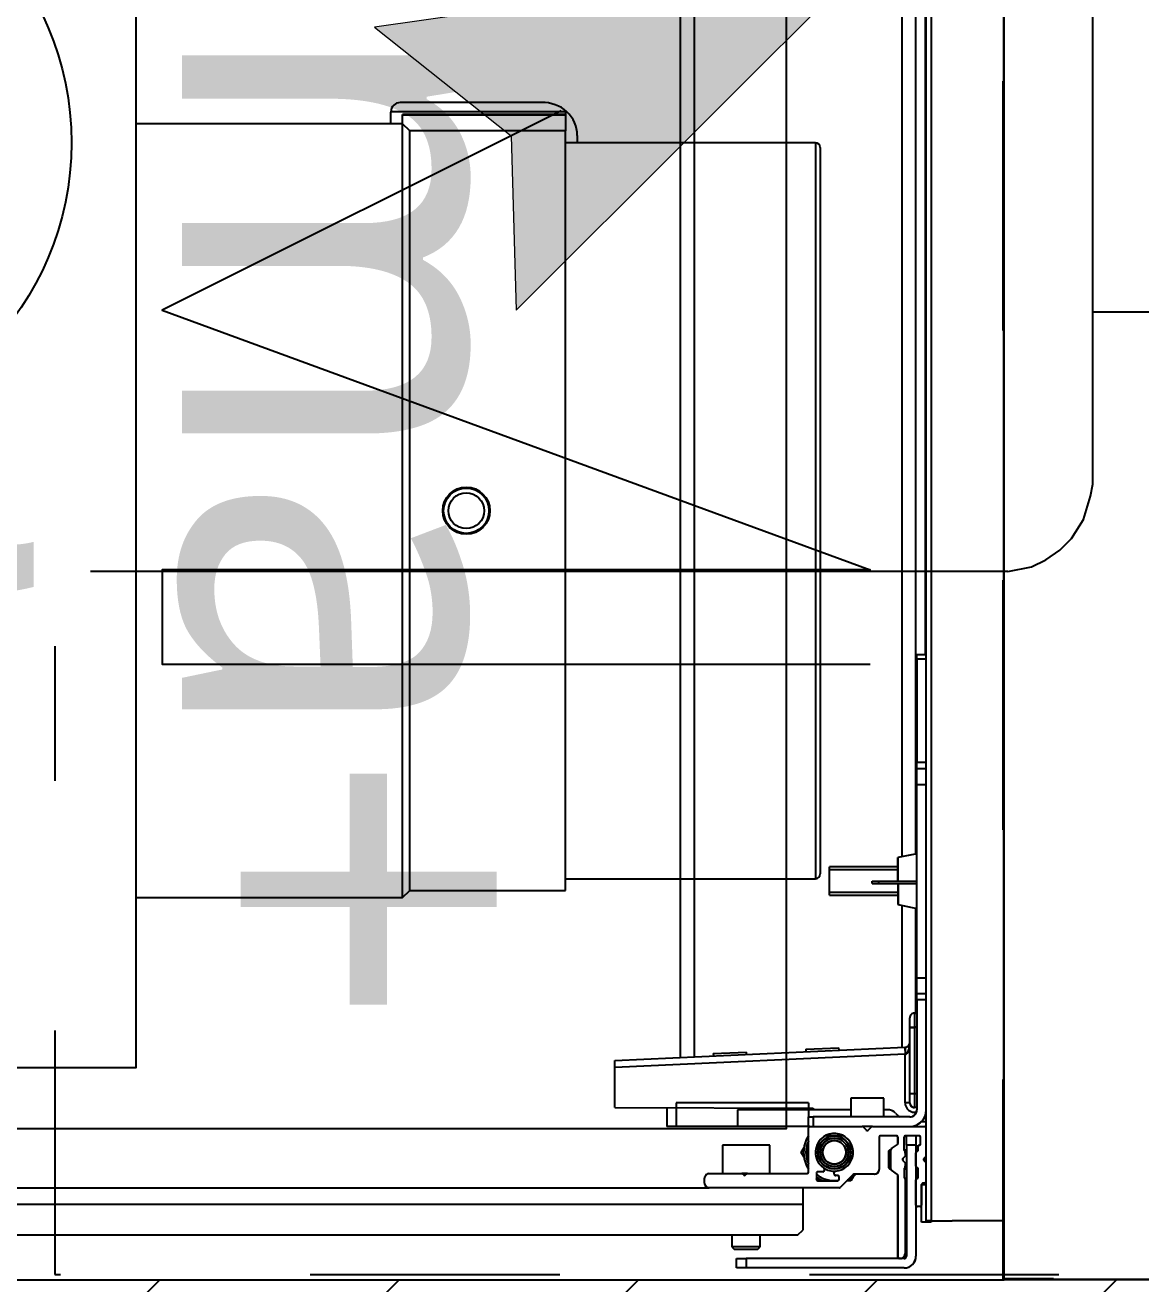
# Model space of a CAD drawing. Header units: centimetres. Extents: x 2648 to 12729, y 1890 to 6224.
# Drawn here: x 9896.08 to 9919.72, y 4300.26 to 4326.94 of the extents above; entities that cross this region are included whole.
import ezdxf

# ---------------------------------------------------------------- set-up
doc = ezdxf.new("R2010")
doc.units = ezdxf.units.CM
doc.linetypes.add('Style de ligne -1', pattern=[0.41664, 0.20828, -0.20836])
doc.linetypes.add('VW-01', pattern=[0.41656, 0.20828, -0.20828])
for name, color, linetype in [('B aménagement intérieur', 252, 'Continuous'), ('B Faux plafonds', 9, 'Continuous'), ('B GÈnÈral_Hatch', 252, 'Continuous'), ('B Général', 252, 'Continuous'), ('C ANNOTATIONS-prestations', 252, 'Continuous'), ('D SURFACES-shab', 252, 'Continuous'), ('MTI900_Alu', 252, 'Continuous')]:
    doc.layers.add(name, color=color, linetype=linetype)
doc.layers.add('prlm-CHAUFF', color=4, linetype='Continuous', lineweight=25)
doc.layers.add('prlm-ELEC-CFO', color=10, linetype='Continuous', lineweight=25)
doc.styles.add('prlm-chauff', font='trebucbi.ttf', dxfattribs={"height": 18})
doc.styles.add('prlm-elec-cfo', font='comic.ttf', dxfattribs={"height": 12})

# ---------------------------------------------------------------- blocks, each defined once
blk = doc.blocks.new('B 80.200_wc-2')
at = {"layer": 'B Général', "linetype": 'Continuous'}
for p, q in [((-25, -20.1), (-25, 0)), ((-24.9, 0.1), (24.9, 0.1)), ((-19.5, -44.2), (-19.5, -21.9))]:
    blk.add_line(p, q, dxfattribs=at)
at = {"layer": 'B Général', "linetype": 'Continuous', "flags": 128}
blk.add_lwpolyline([(-25, -20.1), (-24.9, -20.6), (-24.75, -20.9), (-24.55, -21.2), (-24.3, -21.45), (-23.9, -21.7), (-23.4, -21.85), (-23.15, -21.9), (23.25, -21.9), (23.55, -21.85), (23.9, -21.7), (24.2, -21.5), (24.45, -21.3), (24.65, -21.05), (24.8, -20.75), (24.9, -20.5), (24.95, -20.3), (25, -20.1)], dxfattribs=at)
at = {"layer": 'B Général', "linetype": 'Continuous'}
blk.add_arc((-24.9, 0), 0.1, 90, 180, dxfattribs=at)
blk = doc.blocks.new('B 80.Groupe-2-1')
at = {"layer": 'B Général', "linetype": 'Style de ligne -1', "ltscale": 25.4, "flags": 128}
blk.add_lwpolyline([(-35.4, 7.6), (35.6, 7.6), (35.6, -32.4), (-35.4, -32.4)], close=True, dxfattribs=at)
at = {"layer": 'B Général', "xscale": -1, "rotation": 270}
blk.add_blockref('B 80.200_wc-2', (35.5, 7.5), dxfattribs=at)
blk = doc.blocks.new('B 80.WC-plan-PMR')
at = {"layer": 'B Général'}
blk.add_blockref('B 80.Groupe-2-1', (0, 0), dxfattribs=at)
blk = doc.blocks.new('B 80.T3 BS 107 (2D)')
at = {"layer": 'B Faux plafonds', "linetype": 'VW-01', "ltscale": 25.4, "flags": 128}
blk.add_lwpolyline([(-102.304, 328.507), (-102.306, 254.518), (-410.284, 254.51), (-410.284, 161.481), (-267.287, 161.481), (-267.287, 34.481), (-143.296, 34.481), (-143.296, 134.498), (-69.137, 134.498), (-69.243, 43.589), (-66.256, 43.589), (-66.256, 43.574), (78.302, 43.577), (78.302, 263.497), (63.302, 263.497), (63.304, 328.507)], close=True, dxfattribs=at)
at = {"layer": 'D SURFACES-shab', "lineweight": 18, "flags": 128}
blk.add_lwpolyline([(-410.284, 254.51), (-272.296, 254.51), (-272.296, 161.481), (-410.284, 161.481)], close=True, dxfattribs=at)
at = {"layer": 'B Général', "rotation": 180}
blk.add_blockref('B 80.WC-plan-PMR', (-394.784, 222.02), dxfattribs=at)
blk = doc.blocks.new('B 80.G 100_80')
at = {"layer": 'B Général', "linetype": 'Continuous'}
blk.add_line((48.52, 43.75), (48.52, -43.75), dxfattribs=at)
at = {"layer": 'B Général', "linetype": 'Continuous', "flags": 128}
blk.add_lwpolyline([(9.5, -45), (9.5, 45), (48.52, 45), (48.52, -45)], close=True, dxfattribs=at)
at = {"layer": 'C ANNOTATIONS-prestations'}
for p, q in [((43.05, 44.75), (42.85, 44.75)), ((42.85, 44.75), (42.85, 44.55)), ((46.4, 44.75), (43.05, 44.75)), ((43.05, 44.55), (43.05, 44.75)), ((42.75, 44.3), (42.8, 44.35)), ((43.35, 44.3), (42.75, 44.3)), ((42.75, 44.05), (42.75, 44.3)), ((42.8, 44.35), (43.3, 44.35)), ((42.85, 44.55), (43.05, 44.55)), ((46.4, 44.55), (43.05, 44.55)), ((43.3, 44.35), (43.35, 44.3)), ((43.35, 44.3), (43.35, 44.05)), ((46.27, 44.52), (46.27, 42.791)), ((46.32, 44.55), (46.3, 44.55)), ((46.42, 42.855), (46.42, 44.45)), ((46.45, 42.15), (46.45, 44.5)), ((46.65, 42.15), (46.65, 44.5)), ((13.65, 44.05), (44.15, 44.05)), ((44.15, 44.05), (44.25, 43.95)), ((44.25, 43.4), (44.25, 43.95)), ((46.97, 43.78), (46.77, 43.78)), ((46.77, 43.78), (46.77, 42.98)), ((46.97, 43.75), (46.97, 43.78)), ((46.87, 43.75), (46.87, -43.75)), ((46.97, 43.75), (46.87, 43.75)), ((46.97, -43.75), (46.97, 43.75)), ((46.97, 43.75), (47.42, 43.75)), ((48.52, 43.75), (47.42, 43.75)), ((13.55, 43.4), (44.25, 43.4)), ((44.25, 43.05), (44.25, 43.4)), ((46.65, 43.42), (46.65, 42.885)), ((46.74, 43.45), (46.68, 43.45)), ((46.77, 42.98), (46.77, 43.42)), ((15.5, 43.05), (42.27, 43.05)), ((42.17, 42.95), (42.17, 42.85)), ((45.028, 43.05), (42.27, 43.05)), ((45.321, 42.769), (45.049, 43.041)), ((46.77, 42.98), (46.87, 42.98)), ((46.84, 42.95), (46.8, 42.95)), ((42.27, 42.75), (42.958, 42.75)), ((42.55, 42.15), (42.55, 42.75)), ((43.082, 42.75), (42.958, 42.75)), ((42.979, 42.759), (42.999, 42.779)), ((43.041, 42.779), (43.061, 42.759)), ((43.082, 42.75), (44.34, 42.75)), ((43.55, 42.75), (43.55, 42.15)), ((44.37, 42.72), (44.37, 41.78)), ((44.566, 42.9), (44.54, 42.854)), ((44.54, 42.74), (44.54, 42.87)), ((44.57, 42.9), (44.99, 42.9)), ((44.68, 42.71), (44.57, 42.71)), ((44.92, 42.76), (44.92, 42.729)), ((44.99, 42.79), (44.95, 42.79)), ((45.02, 42.87), (45.02, 42.82)), ((45.27, 42.906), (45.184, 42.906)), ((45.328, 42.806), (45.27, 42.906)), ((45.77, 42.76), (45.342, 42.76)), ((46.257, 42.766), (46.133, 42.679)), ((46.4, 42.653), (46.4, 42.827)), ((46.661, 42.651), (46.7, 42.69)), ((46.7, 42.826), (46.7, 42.654)), ((44.71, 42.657), (44.71, 42.68)), ((45.87, 41.98), (45.87, 42.66)), ((46.07, 42.63), (46.09, 42.65)), ((46.07, 42.27), (46.07, 42.63)), ((46.07, 42.607), (46.12, 42.607)), ((46.09, 42.25), (46.09, 42.65)), ((46.09, 42.65), (46.12, 42.65)), ((46.12, 42.654), (46.12, 42.246)), ((46.371, 42.471), (46.42, 42.521)), ((46.42, 42.379), (46.371, 42.429)), ((46.4, 42.65), (46.45, 42.65)), ((46.4, 42.607), (46.45, 42.607)), ((46.42, 42.521), (46.42, 42.625)), ((46.65, 42.595), (46.65, 42.31)), ((46.661, 42.618), (46.661, 42.651)), ((46.821, 42.471), (46.87, 42.521)), ((46.87, 42.379), (46.821, 42.429)), ((46.835, 42.414), (46.835, 42.486)), ((43.55, 42.15), (42.55, 42.15)), ((44.278, 42.4), (44.22, 42.3)), ((44.22, 42.3), (44.278, 42.2)), ((46.07, 42.293), (46.12, 42.293)), ((46.09, 42.25), (46.07, 42.27)), ((46.12, 42.25), (46.09, 42.25)), ((46.133, 42.221), (46.257, 42.134)), ((46.4, 42.293), (46.45, 42.293)), ((46.4, 42.252), (46.4, 41.98)), ((46.45, 42.25), (46.4, 42.25)), ((46.42, 42.28), (46.42, 42.379)), ((46.65, 42.15), (46.45, 42.15)), ((46.45, 42.15), (46.45, 41.95)), ((46.65, 41.95), (46.65, 42.15)), ((46.661, 42.25), (46.661, 42.287)), ((46.7, 42.21), (46.661, 42.25)), ((46.7, 42.251), (46.7, 42.15)), ((46.7, 42.15), (46.72, 42.15)), ((45.114, 41.95), (44.726, 41.95)), ((46.24, 41.95), (45.9, 41.95)), ((46.27, 42.109), (46.27, 41.98)), ((46.72, 41.95), (46.43, 41.95)), ((46.75, 42.12), (46.75, 41.98)), ((41.57, 41.75), (41.37, 41.75)), ((41.37, 41.354), (41.37, 41.75)), ((42.87, 41.75), (41.57, 41.75)), ((41.57, 41.25), (41.57, 41.75)), ((44.37, 41.75), (42.87, 41.75)), ((42.87, 41.4), (42.87, 41.75)), ((44.4, 41.75), (44.37, 41.75)), ((44.37, 41.75), (44.37, 41.55)), ((44.4, 41.75), (45.508, 41.75)), ((44.47, 41.55), (44.47, 41.75)), ((45.732, 41.75), (45.508, 41.75)), ((45.529, 41.759), (45.599, 41.829)), ((45.641, 41.829), (45.711, 41.759)), ((45.732, 41.75), (46.84, 41.75)), ((46.87, 41.65), (46.765, 41.65)), ((46.87, 41.75), (46.84, 41.75)), ((40.27, 41.351), (44.47, 41.36)), ((40.27, 41.351), (40.27, 40.5)), ((44.37, 41.4), (42.87, 41.4)), ((44.37, 41.4), (44.37, 41.55)), ((44.37, 41.55), (44.47, 41.55)), ((44.37, 41.25), (44.37, 41.4)), ((45.27, 41.4), (44.37, 41.4)), ((46.52, 41.55), (44.47, 41.55)), ((44.47, 41.36), (44.472, 41.4)), ((45.27, 41.15), (45.27, 41.55)), ((45.97, 41.55), (45.97, 41.15)), ((46.067, 41.4), (45.97, 41.4)), ((46.67, 41.35), (46.62, 41.35)), ((46.62, 41.05), (46.62, 41.35)), ((46.67, 39.067), (46.67, 41.4)), ((44.37, 41.25), (41.57, 41.25)), ((45.97, 41.15), (45.27, 41.15)), ((46.42, 41.25), (46.42, 40.221)), ((46.52, 41.25), (46.42, 41.25)), ((46.52, 41.25), (46.52, 41.05)), ((46.52, 41.05), (46.52, 39.65)), ((46.52, 41.05), (46.62, 41.05)), ((46.62, 41.05), (46.67, 41.05)), ((46.62, 39.65), (46.62, 41.05)), ((46.42, 40.221), (40.27, 40.5)), ((40.27, 40.5), (40.27, 40.35)), ((40.27, 40.35), (46.413, 40.071)), ((41.65, 2.775), (41.65, 40.287)), ((41.95, 2.775), (41.95, 40.274)), ((42.354, 40.205), (42.357, 40.255)), ((42.354, 40.205), (43.056, 40.173)), ((43.058, 40.223), (43.056, 40.173)), ((44.316, 40.116), (44.319, 40.166)), ((44.316, 40.116), (45.018, 40.084)), ((45.02, 40.134), (45.018, 40.084)), ((46.35, 37.066), (46.35, 40.074)), ((46.413, 40.071), (46.42, 40.221)), ((46.413, 40.071), (46.425, 40.07)), ((46.425, 40.22), (46.42, 40.221)), ((46.52, 39.65), (46.52, 39.45)), ((46.52, 39.65), (46.62, 39.65)), ((46.67, 39.65), (46.62, 39.65)), ((46.62, 39.35), (46.62, 39.65)), ((46.62, 39.35), (46.67, 39.35)), ((46.65, 39.35), (46.65, 37.126)), ((46.87, 39.067), (46.67, 39.067)), ((46.67, 39.067), (46.67, 38.932)), ((46.67, 38.932), (46.67, 38.6)), ((46.67, 38.932), (46.87, 38.932)), ((46.67, 38.6), (46.67, 34.5)), ((46.67, 38.6), (46.87, 38.6)), ((46.27, 37.05), (46.67, 37.13)), ((44.82, 36.85), (44.82, 36.25)), ((44.82, 36.85), (46.27, 36.85)), ((46.27, 36.6), (46.27, 37.05)), ((46.27, 36.789), (44.82, 36.789)), ((45.725, 36.6), (45.725, 36.55)), ((45.725, 36.6), (45.861, 36.6)), ((45.725, 36.55), (45.861, 36.55)), ((45.861, 36.6), (45.861, 36.55)), ((45.861, 36.6), (46.67, 36.6)), ((45.861, 36.55), (46.67, 36.55)), ((46.27, 36.55), (46.27, 36.05)), ((46.27, 36.311), (44.82, 36.311)), ((46.27, 36.25), (44.82, 36.25)), ((46.67, 35.97), (46.27, 36.05)), ((46.35, 2.6), (46.35, 36.034)), ((46.65, 35.974), (46.65, 2.5)), ((46.67, 34.5), (46.87, 34.5)), ((46.67, 34.5), (46.67, 34.168)), ((46.87, 34.168), (46.67, 34.168)), ((46.67, 34.168), (46.67, 34.033)), ((46.67, 31.85), (46.67, 34.033)), ((46.67, 34.033), (46.87, 34.033)), ((46.67, 31.85), (46.67, 31.75)), ((46.87, 31.85), (46.67, 31.85)), ((46.67, 31.75), (46.87, 31.75)), ((46.85, 31.75), (46.85, 2.433))]:
    blk.add_line(p, q, dxfattribs=at)
at = {"layer": 'C ANNOTATIONS-prestations', "flags": 128}
for points in [[(46.4, 44.75, -0.198912), (46.577, 44.677, -0.198912), (46.65, 44.5)], [(46.27, 44.52, -0.198912), (46.279, 44.541, -0.198912), (46.3, 44.55)], [(46.32, 44.55, -0.198912), (46.391, 44.521, -0.198912), (46.42, 44.45)], [(46.4, 44.55, -0.198912), (46.435, 44.535, -0.198912), (46.45, 44.5)], [(46.65, 43.42, -0.198912), (46.659, 43.441, -0.198912), (46.68, 43.45)], [(46.74, 43.45, -0.198912), (46.761, 43.441, -0.198912), (46.77, 43.42)], [(42.17, 42.95, -0.198912), (42.199, 43.021, -0.198912), (42.27, 43.05)], [(45.028, 43.05, -0.098491), (45.039, 43.048, -0.098491), (45.049, 43.041)], [(46.8, 42.95, -0.198912), (46.779, 42.959, -0.198912), (46.77, 42.98)], [(46.84, 42.95, -0.198912), (46.861, 42.941, -0.198912), (46.87, 42.92)], [(42.27, 42.75, -0.198912), (42.199, 42.779, -0.198912), (42.17, 42.85)], [(42.979, 42.759, -0.098491), (42.969, 42.752, -0.098491), (42.958, 42.75)], [(42.999, 42.779, -0.198912), (43.02, 42.788, -0.198912), (43.041, 42.779)], [(43.082, 42.75, -0.098491), (43.071, 42.752, -0.098491), (43.061, 42.759)], [(44.34, 42.75, -0.198912), (44.361, 42.741, -0.198912), (44.37, 42.72)], [(44.948, 42.699, -0.366532), (45.318, 42.338, -0.366532), (45.023, 41.914, -0.366532), (44.556, 42.135, -0.366532), (44.697, 42.632)], [(44.54, 42.87, -0.198912), (44.549, 42.891, -0.198912), (44.57, 42.9)], [(44.54, 42.764, -0.104675), (44.761, 42.879, -0.104675), (45.009, 42.893)], [(44.54, 42.827, -0.02871), (44.603, 42.867, -0.02871), (44.67, 42.9)], [(44.57, 42.71, -0.198912), (44.549, 42.719, -0.198912), (44.54, 42.74)], [(44.68, 42.71, -0.198912), (44.701, 42.701, -0.198912), (44.71, 42.68)], [(44.697, 42.632, -0.082935), (44.817, 42.687, -0.082935), (44.948, 42.699)], [(44.92, 42.76, -0.198912), (44.929, 42.781, -0.198912), (44.95, 42.79)], [(44.948, 42.699, -0.189855), (44.928, 42.709, -0.189855), (44.92, 42.729)], [(44.99, 42.9, -0.198912), (45.011, 42.891, -0.198912), (45.02, 42.87)], [(45.02, 42.82, -0.198912), (45.011, 42.799, -0.198912), (44.99, 42.79)], [(45.207, 42.883, -0.041018), (45.298, 42.829, -0.041018), (45.379, 42.76)], [(45.342, 42.76, -0.098491), (45.331, 42.762, -0.098491), (45.321, 42.769)], [(45.77, 42.76, -0.198912), (45.841, 42.731, -0.198912), (45.87, 42.66)], [(46.27, 42.791, -0.120588), (46.267, 42.777, -0.120588), (46.257, 42.766)], [(46.4, 42.827, -0.155096), (46.406, 42.844, -0.155096), (46.42, 42.855)], [(46.675, 42.855, -0.17724), (46.657, 42.866, -0.17724), (46.65, 42.885)], [(46.675, 42.855, -0.17724), (46.693, 42.845, -0.17724), (46.7, 42.826)], [(44.37, 41.954, -0.14145), (44.27, 42.3, -0.14145), (44.37, 42.646)], [(44.37, 42.06, -0.103148), (44.32, 42.3, -0.103148), (44.37, 42.54)], [(44.71, 42.657, -0.122946), (44.706, 42.643, -0.122946), (44.697, 42.632)], [(46.12, 42.654, -0.120588), (46.123, 42.668, -0.120588), (46.133, 42.679)], [(46.371, 42.429, -0.198912), (46.362, 42.45, -0.198912), (46.371, 42.471)], [(46.42, 42.625, -0.155096), (46.406, 42.636, -0.155096), (46.4, 42.653)], [(46.661, 42.651, -0.013224), (46.655, 42.65, -0.013224), (46.65, 42.65)], [(46.65, 42.595, -0.17724), (46.657, 42.614, -0.17724), (46.675, 42.625)], [(46.7, 42.654, -0.17724), (46.693, 42.635, -0.17724), (46.675, 42.625)], [(46.821, 42.429, -0.198912), (46.812, 42.45, -0.198912), (46.821, 42.471)], [(46.133, 42.221, -0.120588), (46.123, 42.232, -0.120588), (46.12, 42.246)], [(46.4, 42.252, -0.155096), (46.406, 42.269, -0.155096), (46.42, 42.28)], [(46.675, 42.28, -0.17724), (46.657, 42.291, -0.17724), (46.65, 42.31)], [(46.65, 42.25, -0.013224), (46.655, 42.25, -0.013224), (46.661, 42.25)], [(46.675, 42.28, -0.17724), (46.693, 42.27, -0.17724), (46.7, 42.251)], [(46.72, 42.15, -0.198912), (46.741, 42.141, -0.198912), (46.75, 42.12)], [(45.9, 41.95, -0.198912), (45.879, 41.959, -0.198912), (45.87, 41.98)], [(46.27, 41.98, -0.198912), (46.261, 41.959, -0.198912), (46.24, 41.95)], [(46.257, 42.134, -0.120588), (46.267, 42.123, -0.120588), (46.27, 42.109)], [(46.43, 41.95, -0.198912), (46.409, 41.959, -0.198912), (46.4, 41.98)], [(46.75, 41.98, -0.198912), (46.741, 41.959, -0.198912), (46.72, 41.95)], [(44.4, 41.75, -0.198912), (44.379, 41.759, -0.198912), (44.37, 41.78)], [(45.529, 41.759, -0.098491), (45.519, 41.752, -0.098491), (45.508, 41.75)], [(45.599, 41.829, -0.198912), (45.62, 41.838, -0.198912), (45.641, 41.829)], [(45.732, 41.75, -0.098491), (45.721, 41.752, -0.098491), (45.711, 41.759)], [(46.52, 41.75, -0.198912), (46.767, 41.648, -0.198912), (46.87, 41.4)], [(46.87, 41.78, -0.198912), (46.861, 41.759, -0.198912), (46.84, 41.75)], [(46.22, 41.472, -0.109774), (46.151, 41.419, -0.109774), (46.067, 41.4)], [(46.22, 41.472, -0.028434), (46.259, 41.513, -0.028434), (46.302, 41.55)], [(46.42, 41.25, -0.227222), (46.495, 41.406, -0.227222), (46.663, 41.445)], [(46.52, 41.55, -0.198912), (46.626, 41.506, -0.198912), (46.67, 41.4)], [(46.52, 41.25, -0.198912), (46.549, 41.321, -0.198912), (46.62, 41.35)], [(46.425, 40.07, -0.193016), (46.492, 40.04, -0.193016), (46.52, 39.97)], [(46.62, 39.35, -0.198912), (46.549, 39.379, -0.198912), (46.52, 39.45)]]:
    blk.add_lwpolyline(points, format="xyb", dxfattribs=at)
at = {"layer": 'C ANNOTATIONS-prestations'}
for radius in [0.35, 0.3, 0.25]:
    blk.add_circle((44.92, 42.3), radius, dxfattribs=at)
for points, knots in [([(46.425, 40.07), (46.424, 40.07), (46.424, 40.071), (46.424, 40.072), (46.423, 40.074), (46.422, 40.083), (46.422, 40.103), (46.422, 40.13), (46.423, 40.182), (46.424, 40.218), (46.424, 40.219), (46.425, 40.22)], [0, 0, 0, 1, 2, 3, 4, 5, 6, 7, 8, 8, 9, 9, 9]), ([(46.425, 40.22), (46.425, 40.22), (46.437, 40.218), (46.454, 40.206), (46.467, 40.191), (46.48, 40.171), (46.491, 40.146), (46.501, 40.117), (46.513, 40.068), (46.52, 40.004), (46.52, 39.975), (46.52, 39.972), (46.52, 39.97)], [0, 0, 0, 1, 2, 3, 4, 5, 6, 7, 8, 9, 9, 10, 10, 10])]:
    blk.add_open_spline(points, degree=2, knots=knots, dxfattribs=at)
blk = doc.blocks.new('xi.UTA')
at = {"layer": 'prlm-ELEC-CFO', "lineweight": 5}
blk.add_hatch(color=0, dxfattribs=at).paths.add_polyline_path([(-3, 6), (-0.103, 3.699), (0, 0), (7.5, 7.5)])
at = {"layer": 'prlm-ELEC-CFO', "color": 0, "lineweight": 5, "flags": 128}
blk.add_lwpolyline([(-3, 6), (-0.103, 3.699), (0, 0), (7.5, 7.5)], close=True, dxfattribs=at)
at = {"layer": 'prlm-ELEC-CFO', "color": 0}
blk.add_lwpolyline([(0.955, 4.227), (-7.5, 0), (7.5, -5.5), (-7.5, -5.5), (-7.5, -7.5), (7.5, -7.5)], dxfattribs=at)
blk = doc.blocks.new('xi.uta-yzen-g')
at = {"layer": 'prlm-CHAUFF', "ltscale": 50}
for p, q in [((20.9, 35.02), (36.5, 35.02)), ((20.9, 35.02), (20.9, 29.72)), ((21, 35.12), (36.4, 35.12)), ((36.5, 29.72), (36.5, 35.02)), ((20.75, 29.97), (20.9, 29.97)), ((20.244, 29.72), (20.65, 29.72)), ((20.244, 29.72), (20.244, 26.02)), ((20.3, 29.72), (20.3, 26.27)), ((20.32, 29.72), (20.32, 26.27)), ((36.75, 29.72), (20.65, 29.72)), ((20.65, 29.72), (20.65, 26.42)), ((36.75, 26.42), (36.75, 29.72)), ((20.05, 29.216), (20.05, 26.22)), ((20.3, 28.42), (20.32, 28.42)), ((20.32, 28.07), (20.3, 28.07)), ((20.3, 27.693), (20.32, 27.693)), ((20.32, 27.343), (20.3, 27.343)), ((20.3, 27.293), (20.32, 27.293)), ((20.32, 27.193), (20.3, 27.193)), ((20.65, 26.42), (20.5, 26.27)), ((36.75, 26.42), (20.65, 26.42)), ((36.9, 26.27), (36.75, 26.42)), ((20.32, 26.27), (20.3, 26.27)), ((20.5, 26.27), (20.32, 26.27)), ((36.9, 26.27), (20.5, 26.27)), ((20.5, 26.27), (20.5, 20.62)), ((36.9, 20.62), (36.9, 26.27)), ((20.5, 26.02), (20.25, 26.02))]:
    blk.add_line(p, q, dxfattribs=at)
blk.add_lwpolyline([(-40.5, 20.62), (-40.5, 3.9), (40.5, 3.9), (40.5, 20.62)], close=True, dxfattribs=at)
for radius in [0.5, 0.48, 0.38]:
    blk.add_circle((28.7, 27.62), radius, dxfattribs=at)
for centre, radius, start, end in [((21, 35.02), 0.1, 90, 180), ((36.4, 35.02), 0.1, 0, 90), ((20.75, 29.27), 0.7, 90, 136.2731), ((20.825, 29.24), 0.776, 138.5248, 181.7675), ((20.25, 26.22), 0.2, 180, 268.3239), ((20.25, 26.22), 0.2, 268.3239, 270)]:
    blk.add_arc(centre, radius, start, end, dxfattribs=at)
for centre, major_axis, ratio, start_param, end_param in [((20.75, 28.959), (-0.45, 0), 0.974723, 5.983927, 6.283185), ((20.75, 28.603), (-0.45, 0), 0.974723, 5.983927, 6.283185), ((21.55, 28.603), (-1.25, 0), 0.146694, 0, 0.179125)]:
    blk.add_ellipse(centre, major_axis=major_axis, ratio=ratio, start_param=start_param, end_param=end_param, dxfattribs=at)
blk.add_open_spline([(20.318, 29.391), (20.314, 29.379), (20.311, 29.366), (20.303, 29.324), (20.3, 29.294), (20.3, 29.265)], degree=3, knots=[0.8185803, 0.8185803, 0.8185803, 0.8185803, 0.875, 0.875, 1, 1, 1, 1], dxfattribs=at)
blk = doc.blocks.new('B 70.MTI900_Alu_390')
at = {"layer": 'MTI900_Alu', "color": 1, "linetype": 'Continuous'}
for p, q in [((-4.405, -0.415), (-4.405, -3.465)), ((-4.34, -0.405), (-4.34, -3.475)), ((-4.305, -0.6), (-4.305, -3.277)), ((-4.1351, -3.077), (-4.136, -3.497)), ((-4.1351, -3.077), (-4.05, -3.077)), ((-4.0221, -3.692), (-4.05, -3.077)), ((-4.05, -3.077), (-4.035, -3.077)), ((-4.035, -3.077), (-4.0071, -3.6913)), ((-4.175, -3.207), (-4.175, -3.187)), ((-4.1353, -3.187), (-4.175, -3.187)), ((-4.175, -3.337), (-4.175, -3.207)), ((-4.125, -3.207), (-4.175, -3.207)), ((-4.125, -3.487), (-4.125, -3.207)), ((-0.2775, -3.215), (-4.0287, -3.215)), ((-0.2775, -3.245), (-4.0274, -3.245)), ((-4.305, -3.5528), (-4.305, -3.277)), ((-4.295, -3.267), (-4.285, -3.267)), ((-4.275, -3.277), (-4.275, -3.3458)), ((-4.215, -3.305), (-4.275, -3.305)), ((-4.215, -3.405), (-4.215, -3.305)), ((-4.0205, -3.2854), (-4.0255, -3.2857)), ((-4.0205, -3.2854), (-4.0173, -3.3556)), ((-4.43, -3.325), (-4.435, -3.33)), ((-4.435, -3.33), (-4.435, -3.38)), ((-4.43, -3.385), (-4.43, -3.325)), ((-4.405, -3.325), (-4.43, -3.325)), ((-4.475, -3.355), (-4.475, -3.335)), ((-4.475, -3.335), (-4.455, -3.335)), ((-4.475, -3.69), (-4.475, -3.355)), ((-4.455, -3.355), (-4.475, -3.355)), ((-4.455, -3.335), (-4.455, -3.355)), ((-4.455, -3.69), (-4.455, -3.355)), ((-4.2759, -3.3479), (-4.2779, -3.3499)), ((-4.2779, -3.3541), (-4.2759, -3.3561)), ((-4.275, -3.3582), (-4.275, -3.3458)), ((-4.275, -3.3582), (-4.275, -3.484)), ((-4.175, -3.487), (-4.175, -3.337)), ((-4.14, -3.337), (-4.175, -3.337)), ((-4.14, -3.487), (-4.14, -3.337)), ((-4.0223, -3.3558), (-4.0173, -3.3556)), ((-4.435, -3.38), (-4.43, -3.385)), ((-4.43, -3.385), (-4.405, -3.385)), ((-4.275, -3.405), (-4.215, -3.405)), ((-4.405, -3.465), (-4.395, -3.475)), ((-4.34, -3.475), (-4.395, -3.475)), ((-4.305, -3.475), (-4.34, -3.475)), ((-4.272, -3.487), (-4.178, -3.487)), ((-4.24, -3.4778), (-4.23, -3.472)), ((-4.23, -3.472), (-4.22, -3.4778)), ((-4.175, -3.49), (-4.175, -3.487)), ((-4.175, -3.487), (-4.155, -3.487)), ((-4.175, -3.49), (-4.175, -3.6008)), ((-4.14, -3.487), (-4.155, -3.487)), ((-4.155, -3.487), (-4.155, -3.497)), ((-4.125, -3.487), (-4.14, -3.487)), ((-4.14, -3.577), (-4.14, -3.487)), ((-4.0116, -3.4816), (-4.0166, -3.4819)), ((-4.0116, -3.4816), (-4.0084, -3.5518)), ((-4.29, -3.5066), (-4.2854, -3.504)), ((-4.29, -3.507), (-4.29, -3.549)), ((-4.274, -3.504), (-4.287, -3.504)), ((-4.271, -3.518), (-4.271, -3.507)), ((-4.2657, -3.521), (-4.268, -3.521)), ((-4.155, -3.497), (-4.175, -3.497)), ((-4.155, -3.702), (-4.155, -3.497)), ((-4.136, -3.497), (-4.14, -3.4972)), ((-4.279, -3.549), (-4.279, -3.545)), ((-4.276, -3.542), (-4.2729, -3.542)), ((-4.195, -3.5614), (-4.195, -3.5226)), ((-3.685, -3.532), (-3.625, -3.532)), ((-3.685, -3.532), (-3.685, -3.677)), ((-3.6789, -3.677), (-3.6789, -3.532)), ((-3.6311, -3.677), (-3.6311, -3.532)), ((-3.625, -3.677), (-3.625, -3.532)), ((-4.2769, -3.5821), (-4.3041, -3.5549)), ((-4.2906, -3.577), (-4.2906, -3.5684)), ((-4.287, -3.552), (-4.282, -3.552)), ((-4.0134, -3.552), (-4.0084, -3.5518)), ((-4.2806, -3.5828), (-4.2906, -3.577)), ((-4.276, -3.627), (-4.276, -3.5842)), ((-4.175, -3.6232), (-4.175, -3.6008)), ((-4.115, -3.577), (-4.155, -3.577)), ((-4.115, -3.647), (-4.115, -3.577)), ((-4.1759, -3.6029), (-4.1829, -3.6099)), ((-4.1829, -3.6141), (-4.1759, -3.6211)), ((-4.175, -3.6232), (-4.175, -3.734)), ((-3.66, -3.6225), (-3.655, -3.6225)), ((-3.66, -3.6225), (-3.66, -3.6361)), ((-3.655, -3.6225), (-3.655, -3.6361)), ((-4.198, -3.637), (-4.266, -3.637)), ((-4.195, -3.674), (-4.195, -3.64)), ((-4.155, -3.647), (-4.115, -3.647)), ((-4.14, -3.6567), (-4.14, -3.647)), ((-3.66, -3.6361), (-3.655, -3.6361)), ((-3.66, -3.6361), (-3.66, -3.717)), ((-3.655, -3.6361), (-3.655, -3.717)), ((-4.455, -3.682), (-4.455, -3.68)), ((-4.452, -3.677), (-4.2791, -3.677)), ((-4.2766, -3.6757), (-4.2679, -3.6633)), ((-4.2654, -3.662), (-4.2246, -3.662)), ((-4.263, -3.657), (-4.265, -3.659)), ((-4.225, -3.659), (-4.265, -3.659)), ((-4.265, -3.659), (-4.265, -3.662)), ((-4.227, -3.657), (-4.263, -3.657)), ((-4.2607, -3.657), (-4.2607, -3.662)), ((-4.2293, -3.657), (-4.2293, -3.662)), ((-4.225, -3.659), (-4.227, -3.657)), ((-4.225, -3.662), (-4.225, -3.659)), ((-4.2221, -3.6633), (-4.2134, -3.6757)), ((-4.2109, -3.677), (-4.198, -3.677)), ((-3.705, -3.677), (-3.713, -3.717)), ((-3.66, -3.677), (-3.705, -3.677)), ((-3.655, -3.677), (-3.605, -3.677)), ((-3.597, -3.717), (-3.605, -3.677)), ((-4.215, -3.695), (-4.45, -3.695)), ((-4.2855, -3.692), (-4.445, -3.692)), ((-4.2653, -3.69), (-4.2827, -3.69)), ((-4.265, -3.69), (-4.265, -3.695)), ((-4.2521, -3.692), (-4.2625, -3.692)), ((-4.2607, -3.69), (-4.2607, -3.695)), ((-4.2471, -3.6871), (-4.2521, -3.692)), ((-4.2379, -3.692), (-4.2429, -3.6871)), ((-4.228, -3.692), (-4.2379, -3.692)), ((-4.2293, -3.69), (-4.2293, -3.695)), ((-4.2252, -3.69), (-4.198, -3.69)), ((-4.225, -3.695), (-4.225, -3.69)), ((-4.215, -3.715), (-4.215, -3.695)), ((-4.215, -3.695), (-4.195, -3.695)), ((-4.195, -3.722), (-4.195, -3.693)), ((-4.125, -3.692), (-4.0221, -3.692)), ((-4.125, -3.702), (-4.125, -3.692)), ((-4.125, -3.702), (-4.105, -3.702)), ((-4.105, -3.702), (-3.965, -3.702)), ((-4.105, -3.702), (-4.105, -3.712)), ((-4.0071, -3.6913), (-4.0221, -3.692)), ((-4.022, -3.6925), (-4.0221, -3.692)), ((-3.7066, -3.685), (-4.0074, -3.685)), ((-4.0071, -3.6913), (-4.007, -3.6925)), ((-3.965, -3.702), (-3.945, -3.702)), ((-3.965, -3.702), (-3.965, -3.712)), ((-0.26, -3.685), (-3.6034, -3.685)), ((-4.215, -3.715), (-4.45, -3.715)), ((-4.378, -3.747), (-4.378, -3.727)), ((-4.378, -3.727), (-4.298, -3.727)), ((-4.345, -3.724), (-4.345, -3.718)), ((-4.342, -3.715), (-4.2885, -3.715)), ((-4.298, -3.727), (-4.342, -3.727)), ((-4.298, -3.727), (-4.298, -3.737)), ((-4.295, -3.734), (-4.295, -3.73)), ((-4.2826, -3.72), (-4.2654, -3.72)), ((-4.2651, -3.7161), (-4.269, -3.72)), ((-4.2618, -3.7161), (-4.2651, -3.7161)), ((-4.2595, -3.715), (-4.231, -3.715)), ((-4.2471, -3.7321), (-4.2521, -3.737)), ((-4.2414, -3.7335), (-4.2486, -3.7335)), ((-4.2379, -3.737), (-4.2429, -3.7321)), ((-4.2249, -3.7161), (-4.2287, -3.7161)), ((-4.2251, -3.72), (-4.215, -3.72)), ((-4.221, -3.72), (-4.2249, -3.7161)), ((-4.195, -3.715), (-4.215, -3.715)), ((-4.215, -3.72), (-4.215, -3.722)), ((-4.212, -3.725), (-4.198, -3.725)), ((-4.175, -3.737), (-4.175, -3.734)), ((-4.165, -3.737), (-4.165, -3.7265)), ((-3.9067, -3.717), (-4.14, -3.717)), ((-4.135, -3.717), (-4.135, -3.712)), ((-4.105, -3.712), (-4.135, -3.712)), ((-4.105, -3.712), (-4.105, -3.717)), ((-3.965, -3.712), (-4.105, -3.712)), ((-3.965, -3.717), (-3.965, -3.712)), ((-3.935, -3.712), (-3.965, -3.712)), ((-3.935, -3.712), (-3.935, -3.717)), ((-3.935, -3.715), (-3.7126, -3.715)), ((-3.9067, -3.737), (-3.9067, -3.717)), ((-3.9067, -3.717), (-3.8932, -3.717)), ((-3.8932, -3.717), (-3.86, -3.717)), ((-3.8932, -3.717), (-3.8932, -3.737)), ((-3.86, -3.717), (-3.45, -3.717)), ((-3.86, -3.717), (-3.86, -3.737)), ((-3.5974, -3.715), (-0.25, -3.715)), ((-3.45, -3.717), (-3.45, -3.737)), ((-3.45, -3.717), (-3.4168, -3.717)), ((-3.4168, -3.737), (-3.4168, -3.717)), ((-3.4168, -3.717), (-3.4033, -3.717)), ((-3.185, -3.717), (-3.4033, -3.717)), ((-3.4033, -3.717), (-3.4033, -3.737)), ((-3.185, -3.717), (-3.175, -3.717)), ((-3.185, -3.737), (-3.185, -3.717)), ((-3.175, -3.717), (-3.175, -3.737)), ((-4.375, -3.747), (-4.378, -3.747)), ((-4.375, -3.737), (4.375, -3.737)), ((-4.375, -3.747), (-4.375, -3.737)), ((4.375, -3.747), (-4.375, -3.747)), ((-4.375, -3.747), (-4.375, -3.792)), ((-3.175, -3.735), (-0.2433, -3.735)), ((-4.375, -3.902), (-4.375, -3.792)), ((-4.375, -3.902), (4.375, -3.902))]:
    blk.add_line(p, q, dxfattribs=at)
for radius in [0.035, 0.03, 0.025]:
    blk.add_circle((-4.23, -3.542), radius, dxfattribs=at)
for centre, radius, start, end in [((-4.295, -3.277), 0.01, 90, 180), ((-4.285, -3.277), 0.01, 0, 90), ((-4.2758, -3.352), 0.003, 135, 225), ((-4.278, -3.3458), 0.003, 315, 0), ((-4.278, -3.3582), 0.003, 0, 45), ((-4.272, -3.484), 0.003, 180, 270), ((-4.23, -3.542), 0.065, 57.7958, 122.2042), ((-4.23, -3.542), 0.06, 66.4435, 113.5565), ((-4.178, -3.49), 0.003, 0, 90), ((-4.287, -3.507), 0.003, 90, 180), ((-4.23, -3.542), 0.06, 140.7035, 188.509), ((-4.23, -3.542), 0.065, 144.2242, 157.3801), ((-4.274, -3.507), 0.003, 0, 90), ((-4.268, -3.518), 0.003, 180, 270), ((-4.23, -3.542), 0.04, 146.0728, 184.0006), ((-4.23, -3.542), 0.04, 184.0006, 146.0728), ((-4.2657, -3.518), 0.003, 270, 326.0728), ((-4.276, -3.545), 0.003, 90, 180), ((-4.2729, -3.545), 0.003, 4.0006, 90), ((-4.302, -3.5528), 0.003, 180, 225), ((-4.287, -3.549), 0.003, 180, 270), ((-4.23, -3.542), 0.065, 206.162, 224.9525), ((-4.282, -3.549), 0.003, 270, 0), ((-4.279, -3.5842), 0.003, 0, 45), ((-4.178, -3.6008), 0.003, 315, 0), ((-4.266, -3.627), 0.01, 180, 270), ((-4.1808, -3.612), 0.003, 135, 225), ((-4.178, -3.6232), 0.003, 0, 45), ((-4.198, -3.64), 0.003, 0, 90), ((-4.452, -3.68), 0.003, 90, 180), ((-4.2791, -3.674), 0.003, 270, 325.008), ((-4.2654, -3.665), 0.003, 90, 145.008), ((-4.2246, -3.665), 0.003, 34.992, 90), ((-4.2109, -3.674), 0.003, 214.992, 270), ((-4.198, -3.674), 0.003, 270, 0), ((-4.1151, -3.7104), 0.05, 129.8841, 142.9139), ((-4.16, -3.6567), 0.02, 309.8841, 0), ((-4.45, -3.69), 0.025, 180, 270), ((-4.445, -3.682), 0.01, 180, 270), ((-4.45, -3.69), 0.005, 180, 270), ((-4.2827, -3.693), 0.003, 90, 160.5288), ((-4.2653, -3.693), 0.003, 19.4712, 90), ((-4.245, -3.6892), 0.003, 45, 135), ((-4.2252, -3.693), 0.003, 90, 160.5288), ((-4.198, -3.693), 0.003, 0, 90), ((-4.14, -3.702), 0.035, 180, 270), ((-4.14, -3.702), 0.015, 180, 270), ((-4.125, -3.712), 0.02, 90, 192.412), ((-4.125, -3.712), 0.01, 90, 180), ((-3.997, -3.692), 0.01, 182.6026, 270), ((-3.945, -3.712), 0.01, 0, 90), ((-4.342, -3.718), 0.003, 90, 180), ((-4.342, -3.724), 0.003, 180, 270), ((-4.298, -3.73), 0.003, 0, 90), ((-4.292, -3.734), 0.003, 180, 270), ((-4.2885, -3.718), 0.003, 9.5941, 90), ((-4.2826, -3.717), 0.003, 189.5941, 270), ((-4.2654, -3.717), 0.003, 270, 350.4059), ((-4.275, -3.715), 0.01, 353.9388, 0), ((-4.2595, -3.718), 0.003, 90, 170.4059), ((-4.245, -3.7342), 0.003, 45, 135), ((-4.231, -3.718), 0.003, 9.5941, 90), ((-4.2251, -3.717), 0.003, 189.5941, 270), ((-4.215, -3.715), 0.01, 180, 186.0612), ((-4.212, -3.722), 0.003, 180, 270), ((-4.198, -3.722), 0.003, 270, 0), ((-4.178, -3.734), 0.003, 270, 0)]:
    blk.add_arc(centre, radius, start, end, dxfattribs=at)
for centre, major_axis, ratio, start_param, end_param in [((-4.022, -3.6931), (0.015, 0.0007), 0.045361, 0, 1.568734), ((-3.997, -3.692), (0.025, 0), 0.4, 3.187016, 4.712389)]:
    blk.add_ellipse(centre, major_axis=major_axis, ratio=ratio, start_param=start_param, end_param=end_param, dxfattribs=at)
blk = doc.blocks.new('xi.thema+')
at = {"layer": 'prlm-CHAUFF', "color": 0}
blk.add_lwpolyline([(-20.9, 0), (-20.9, 34.4), (20.9, 34.4), (20.9, 0)], close=True, dxfattribs=at)
blk.add_circle((0, 13), 6.25, dxfattribs=at)
at = {"layer": 'prlm-CHAUFF', "color": 0, "insert": (0, 25.539), "char_height": 8, "width": 7.19706, "attachment_point": 5, "style": 'prlm-chauff'}
blk.add_mtext('thema+', dxfattribs=at)

msp = doc.modelspace()

# ---------------------------------------------------------------- hatches: boundary and pattern name
at = {"layer": 'B GÈnÈral_Hatch', "linetype": 'Continuous'}
h = msp.add_hatch(dxfattribs=at)
h.set_pattern_fill('50_BETON', color=256, style=0, pattern_type=2)
h.set_pattern_definition([(45, (0, 0), (2.4253472, -2.6458333), [])])
h.paths.add_polyline_path([(9535.098, 4300.326), (9535.099, 4282.326), (10062.214, 4282.359), (10062.213, 4300.359)])

# ---------------------------------------------------------------- linework, layer by layer
at = {"layer": 'B Général', "linetype": 'Continuous', "lineweight": 18}
msp.add_line((9828.484, 4300.345), (10062.213, 4300.359), dxfattribs=at)
at = {"layer": 'B Général', "linetype": 'Continuous'}
msp.add_line((9828.484, 4300.345), (10062.213, 4300.359), dxfattribs=at)

# ---------------------------------------------------------------- block references
at = {"layer": 'B aménagement intérieur', "xscale": -1, "rotation": 180}
for name, p in [('B 80.T3 BS 107 (2D)', (10327.092, 4554.878)), ('B 80.G 100_80', (9868.308, 4345.348))]:
    msp.add_blockref(name, p, dxfattribs=at)
at = {"layer": 'prlm-ELEC-CFO'}
msp.add_blockref('xi.UTA', (9906.485, 4320.897), dxfattribs=at)

# ---------------------------------------------------------------- next in the draw order: texts
at = {"layer": 'prlm-ELEC-CFO', "lineweight": 20, "insert": (9885.107, 4320.897), "char_height": 12, "attachment_point": 5, "line_spacing_factor": 0.8, "style": 'prlm-elec-cfo', "bg_fill": 3, "box_fill_scale": 1.1, "bg_fill_color": 256, "bg_fill_transparency": 0}
msp.add_mtext('uta', dxfattribs=at)

# ---------------------------------------------------------------- next in the draw order: block references
at = {"layer": 'prlm-CHAUFF', "xscale": 9.999999999999975, "yscale": 9.999999999999975, "zscale": 9.999999999999975, "rotation": 89.99988466022917}
msp.add_blockref('B 70.MTI900_Alu_390', (9877.808, 4345.348), dxfattribs=at)
at = {"layer": 'prlm-CHAUFF', "ltscale": 25, "rotation": 269.9998846709341}
msp.add_blockref('xi.uta-yzen-g', (9877.808, 4345.348), dxfattribs=at)
at = {"layer": 'prlm-CHAUFF', "rotation": 269.9998100426611}
msp.add_blockref('xi.thema+', (9877.808, 4324.448), dxfattribs=at)

doc.saveas('drawing.dxf')
